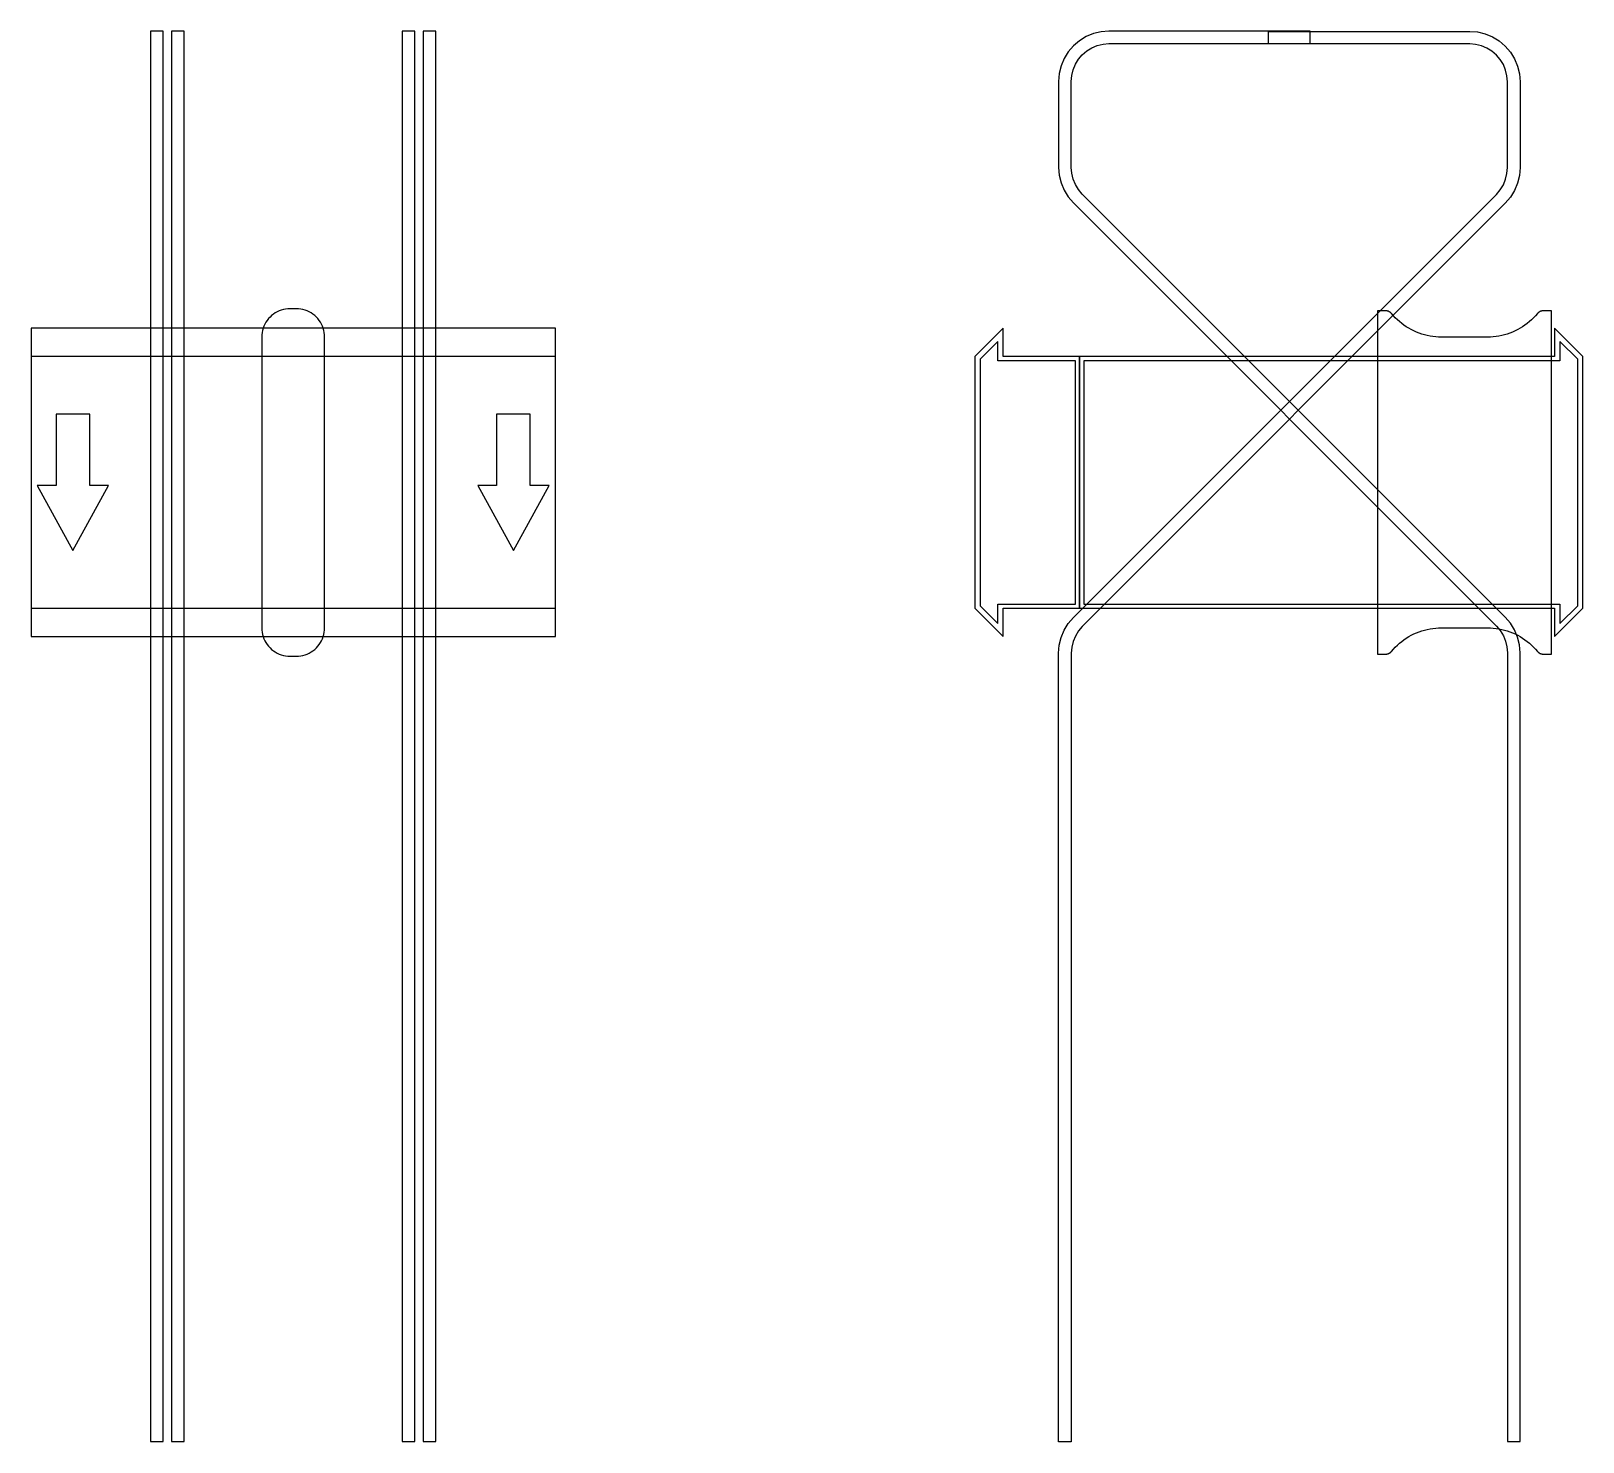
# Model space of a CAD drawing. Extents: x 0 to 740, y -457 to 215.
import ezdxf

# ---------------------------------------------------------------- set-up
doc = ezdxf.new("R2010")
doc.units = 0
doc.layers.add('Halfen', color=7, linetype='CONTINUOUS')

msp = doc.modelspace()

# ---------------------------------------------------------------- linework, layer by layer
at = {"layer": 'Halfen', "color": 7}
for points in [[(63, -457.177), (63, 215.147), (57, 215.147), (57, -457.177)], [(73, -457.177), (73, 215.147), (67, 215.147), (67, -457.177)], [(183, -457.177), (183, 215.147), (177, 215.147), (177, -457.177)], [(193, -457.177), (193, 215.147), (187, 215.147), (187, -457.177)], [(710, -457.177), (710, -81.213), (709.705, -77.459), (708.825, -73.797), (707.384, -70.317), (705.416, -67.106), (702.971, -64.243), (501.272, 137.456), (499.438, 139.604), (497.962, 142.012), (496.881, 144.621), (496.222, 147.368), (496, 150.184), (496, 191.147), (496.222, 193.963), (496.881, 196.71), (497.962, 199.319), (499.438, 201.728), (501.272, 203.875), (503.42, 205.71), (505.828, 207.186), (508.438, 208.266), (511.184, 208.926), (514, 209.147), (610, 209.147), (610, 215.147), (514, 215.147), (510.246, 214.852), (506.584, 213.973), (503.104, 212.532), (499.893, 210.564), (497.029, 208.118), (494.584, 205.254), (492.616, 202.043), (491.175, 198.564), (490.295, 194.902), (490, 191.147), (490, 150.184), (490.295, 146.429), (491.175, 142.767), (492.616, 139.288), (494.584, 136.077), (497.029, 133.213), (698.728, -68.485), (700.562, -70.633), (702.038, -73.041), (703.119, -75.651), (703.778, -78.397), (704, -81.213), (704, -457.177)], [(490, -457.324), (490, -81.361), (490.295, -77.606), (491.175, -73.944), (492.616, -70.465), (494.584, -67.254), (497.029, -64.39), (698.728, 137.308), (700.562, 139.456), (702.038, 141.865), (703.119, 144.474), (703.778, 147.221), (704, 150.036), (704, 191), (703.778, 193.816), (703.119, 196.562), (702.038, 199.172), (700.562, 201.58), (698.728, 203.728), (696.58, 205.562), (694.172, 207.038), (691.562, 208.119), (688.816, 208.778), (686, 209), (590, 209), (590, 215), (686, 215), (689.754, 214.705), (693.416, 213.825), (696.896, 212.384), (700.107, 210.416), (702.971, 207.971), (705.416, 205.107), (707.384, 201.896), (708.825, 198.416), (709.705, 194.754), (710, 191), (710, 150.036), (709.705, 146.282), (708.825, 142.62), (707.384, 139.141), (705.416, 135.929), (702.971, 133.066), (501.272, -68.633), (499.438, -70.78), (497.962, -73.189), (496.881, -75.798), (496.222, -78.545), (496, -81.361), (496, -457.324)], [(140, -69.3), (140, -56.8), (140, 69.3), (139.958, 70.359), (139.834, 71.412), (139.627, 72.452), (139.339, 73.472), (138.972, 74.466), (138.529, 75.429), (138.011, 76.354), (137.422, 77.235), (136.765, 78.068), (136.046, 78.846), (135.268, 79.565), (134.435, 80.222), (133.554, 80.811), (132.629, 81.329), (131.666, 81.772), (130.672, 82.139), (129.652, 82.427), (128.612, 82.634), (127.559, 82.758), (126.5, 82.8), (123.5, 82.8), (122.441, 82.758), (121.388, 82.634), (120.348, 82.427), (119.328, 82.139), (118.334, 81.772), (117.371, 81.329), (116.446, 80.811), (115.565, 80.222), (114.732, 79.565), (113.954, 78.846), (113.235, 78.068), (112.578, 77.235), (111.989, 76.354), (111.471, 75.429), (111.028, 74.466), (110.661, 73.472), (110.373, 72.452), (110.166, 71.412), (110.042, 70.359), (110, 69.3), (110, -56.8), (110, -69.3), (110.042, -70.359), (110.166, -71.412), (110.373, -72.452), (110.661, -73.472), (111.028, -74.466), (111.471, -75.429), (111.989, -76.354), (112.578, -77.235), (113.235, -78.068), (113.954, -78.846), (114.732, -79.565), (115.565, -80.222), (116.446, -80.811), (117.371, -81.329), (118.334, -81.772), (119.328, -82.139), (120.348, -82.427), (121.388, -82.634), (122.441, -82.758), (123.5, -82.8), (126.5, -82.8), (127.559, -82.758), (128.612, -82.634), (129.652, -82.427), (130.672, -82.139), (131.666, -81.772), (132.629, -81.329), (133.554, -80.811), (134.435, -80.222), (135.268, -79.565), (136.046, -78.846), (136.765, -78.068), (137.422, -77.235), (138.011, -76.354), (138.529, -75.429), (138.972, -74.466), (139.339, -73.472), (139.627, -72.452), (139.834, -71.412), (139.958, -70.359), (140, -69.3)], [(725, -81.8), (725, 81.8), (721, 81.8), (720.846, 81.797), (720.691, 81.786), (720.538, 81.769), (720.385, 81.746), (720.234, 81.715), (720.084, 81.678), (719.936, 81.634), (719.789, 81.584), (719.646, 81.527), (719.505, 81.464), (719.366, 81.395), (719.231, 81.32), (719.1, 81.239), (718.972, 81.153), (718.848, 81.06), (718.728, 80.963), (718.613, 80.86), (718.502, 80.752), (718.397, 80.639), (718.296, 80.522), (717.41, 79.491), (716.479, 78.5), (715.505, 77.551), (714.491, 76.646), (713.437, 75.787), (712.347, 74.975), (711.222, 74.211), (710.064, 73.499), (708.876, 72.838), (707.66, 72.23), (706.418, 71.676), (705.153, 71.178), (703.867, 70.736), (702.563, 70.351), (701.243, 70.024), (699.911, 69.756), (698.567, 69.547), (697.216, 69.397), (695.859, 69.307), (694.5, 69.277), (672.5, 69.277), (671.141, 69.307), (669.784, 69.397), (668.433, 69.547), (667.089, 69.756), (665.757, 70.024), (664.437, 70.351), (663.133, 70.736), (661.847, 71.178), (660.582, 71.676), (659.34, 72.23), (658.124, 72.838), (656.936, 73.499), (655.778, 74.211), (654.653, 74.975), (653.563, 75.787), (652.509, 76.646), (651.495, 77.551), (650.521, 78.5), (649.59, 79.491), (648.704, 80.522), (648.603, 80.639), (648.498, 80.752), (648.387, 80.86), (648.272, 80.963), (648.152, 81.06), (648.028, 81.153), (647.9, 81.239), (647.769, 81.32), (647.634, 81.395), (647.495, 81.464), (647.354, 81.527), (647.211, 81.584), (647.064, 81.634), (646.916, 81.678), (646.766, 81.715), (646.615, 81.746), (646.462, 81.769), (646.309, 81.786), (646.154, 81.797), (646, 81.8), (642, 81.8), (642, -81.8), (646, -81.8), (646.154, -81.797), (646.309, -81.786), (646.462, -81.769), (646.615, -81.746), (646.766, -81.715), (646.916, -81.678), (647.064, -81.634), (647.211, -81.584), (647.354, -81.527), (647.495, -81.464), (647.634, -81.395), (647.769, -81.32), (647.9, -81.239), (648.028, -81.153), (648.152, -81.06), (648.272, -80.963), (648.387, -80.86), (648.498, -80.752), (648.603, -80.639), (648.704, -80.522), (649.59, -79.491), (650.521, -78.5), (651.495, -77.551), (652.509, -76.646), (653.563, -75.787), (654.653, -74.975), (655.778, -74.211), (656.936, -73.499), (658.124, -72.838), (659.34, -72.23), (660.582, -71.676), (661.847, -71.178), (663.133, -70.736), (664.437, -70.351), (665.757, -70.024), (667.089, -69.756), (668.433, -69.547), (669.784, -69.397), (671.141, -69.307), (672.5, -69.277), (694.5, -69.277), (695.859, -69.307), (697.216, -69.397), (698.567, -69.547), (699.911, -69.756), (701.243, -70.024), (702.563, -70.351), (703.867, -70.736), (705.153, -71.178), (706.418, -71.676), (707.66, -72.23), (708.876, -72.838), (710.064, -73.499), (711.222, -74.211), (712.347, -74.975), (713.437, -75.787), (714.491, -76.646), (715.505, -77.551), (716.479, -78.5), (717.41, -79.491), (718.296, -80.522), (718.397, -80.639), (718.502, -80.752), (718.613, -80.86), (718.728, -80.963), (718.848, -81.06), (718.972, -81.153), (719.1, -81.239), (719.231, -81.32), (719.366, -81.395), (719.505, -81.464), (719.646, -81.527), (719.789, -81.584), (719.936, -81.634), (720.084, -81.678), (720.234, -81.715), (720.385, -81.746), (720.538, -81.769), (720.691, -81.786), (720.846, -81.797), (721, -81.8)], [(0, -73.5), (250, -73.5), (250, 73.5), (0, 73.5)], [(500, -60), (500, 60), (463.5, 60), (463.5, 73.5), (450, 60), (450, -60), (463.5, -73.5), (463.5, -60)], [(498, -58), (498, 58), (461, 58), (461, 67.25), (452.5, 58.75), (452.5, -58.75), (461, -67.25), (461, -58)], [(740, -60), (740, 60), (726.5, 73.5), (726.5, 60), (500, 60), (500, -60), (726.5, -60), (726.5, -73.5)], [(737.5, -58.75), (737.5, 58.75), (729, 67.25), (729, 58), (502, 58), (502, -58), (729, -58), (729, -67.25)], [(0, -60), (250, -60), (250, 60), (0, 60)], [(20, -32.5), (37, -1.5), (28, -1.5), (28, 32.5), (12, 32.5), (12, -1.5), (3, -1.5)], [(230, -32.5), (247, -1.5), (238, -1.5), (238, 32.5), (222, 32.5), (222, -1.5), (213, -1.5)]]:
    msp.add_lwpolyline(points, close=True, dxfattribs=at)

doc.saveas('drawing.dxf')
